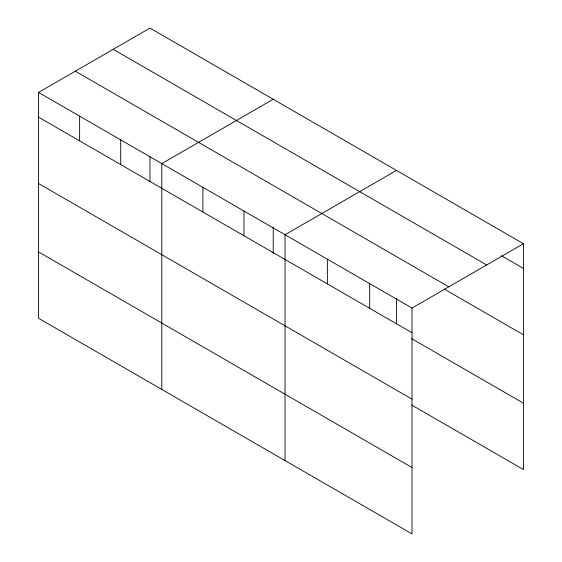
<?xml version="1.0" encoding="UTF-8"?>
<svg xmlns="http://www.w3.org/2000/svg" width="562" height="562" viewBox="0 0 562 562"><rect width="100%" height="100%" fill="white"/><g stroke="black" fill="none" stroke-linecap="round" stroke-linejoin="round"><path stroke-width="0.84" d="M412.023 399.146L412.023 308.06L38.546 92.435L38.546 318.275L412.023 533.9L412.023 399.146L38.546 183.521M411.588 404.984L523.454 469.565L523.454 243.725L149.977 28.1L38.546 92.435M273.223 99.256L161.793 163.591L161.793 389.431M396.47 170.412L285.039 234.747L285.039 460.587M412.023 308.06L523.454 243.725M501.536 255.787L523.454 268.439M113.208 49.33L486.678 264.955M75.322 71.205L448.792 286.824M444.092 288.994L523.454 334.812M38.546 117.149L412.023 332.774M411.588 338.612L523.454 403.193M38.546 251.909L412.023 467.528M396.47 298.324L396.47 323.747M369.691 283.62L369.691 308.334M327.365 259.18L327.365 283.901M273.223 227.167L273.223 253.469M243.957 211.024L243.957 235.745M202.875 187.308L202.875 212.029M149.977 156.889L149.977 181.435M120.711 139.875L120.711 164.589M79.628 116.151L79.628 140.872"/></g></svg>
